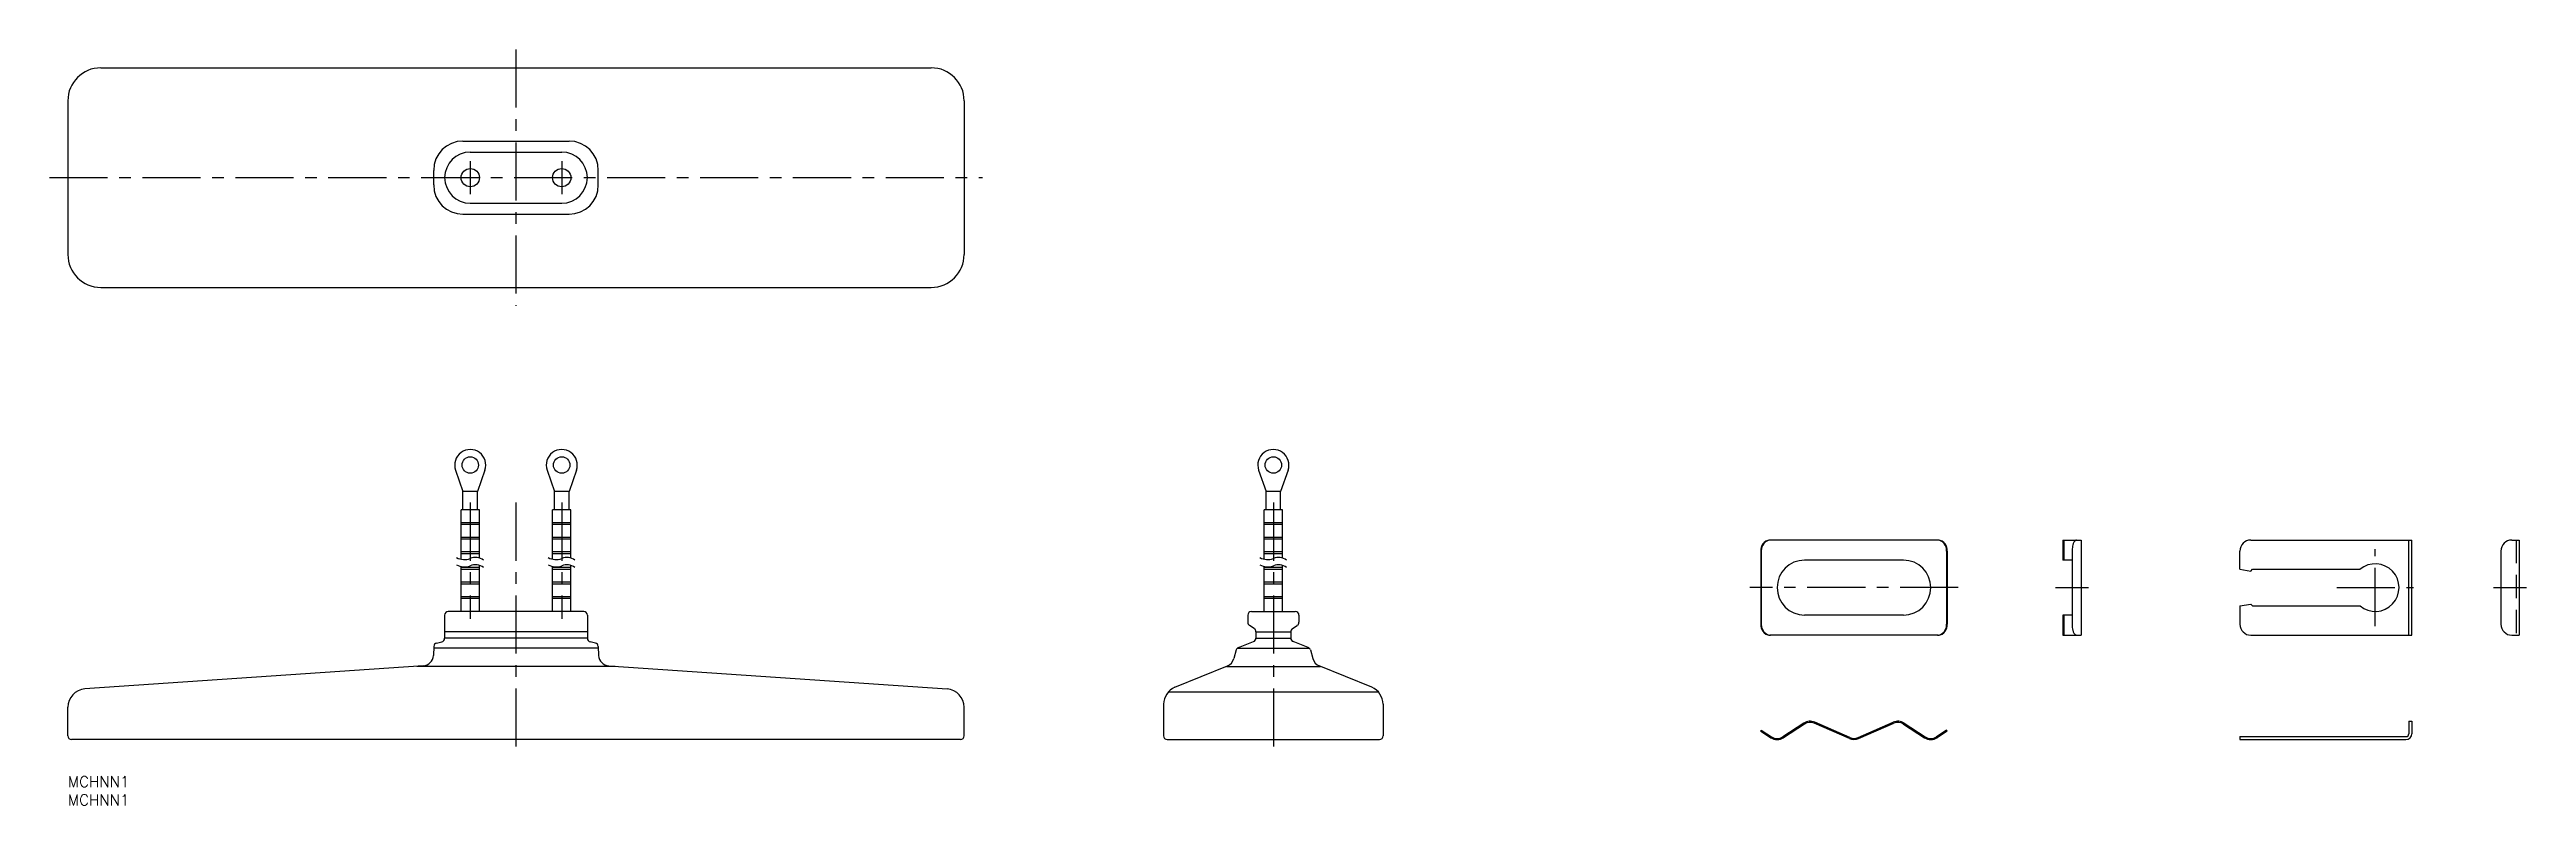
# Model space of a CAD drawing. Extents: x -97161 to 33928, y -63850 to 199.
# Drawn here: x -5 to 672, y -8 to 199 of the extents above; entities outside this region: 3.
import ezdxf

# ---------------------------------------------------------------- set-up
doc = ezdxf.new("R2010")
doc.units = 0
doc.header["$LTSCALE"] = 0.5
doc.linetypes.add('CENTER', pattern=[50.8, 31.75, -6.35, 6.35, -6.35])
doc.linetypes.add('DASHED', pattern=[19.05, 12.7, -6.35])
for name, color, linetype in [('MSM_CENTER', 1, 'CENTER'), ('MSM_CONTINUOUS', 7, 'CONTINUOUS'), ('MSM_DASHED', 4, 'DASHED'), ('MSM_NARROW', 5, 'CONTINUOUS'), ('MSM_PART_NUMBER', 7, 'CONTINUOUS')]:
    doc.layers.add(name, color=color, linetype=linetype)
doc.styles.get("Standard").update_dxf_attribs({"font": 'txt.shx', "height": 3, "bigfont": 'bigfont.shx'})

# ---------------------------------------------------------------- blocks, each defined once
blk = doc.blocks.new('*U39')
at = {"layer": 'MSM_PART_NUMBER'}
blk.add_text('MCHNN1', height=3, dxfattribs=at).set_placement((0, -3))
blk = doc.blocks.new('*U40')
at = {"layer": 'MSM_PART_NUMBER'}
blk.add_text('MCHNN1', height=3, dxfattribs=at).set_placement((0, -8))

msp = doc.modelspace()

# ---------------------------------------------------------------- linework, layer by layer
at = {"layer": 'MSM_CENTER'}
for p, q in [((122.5, 198.52), (122.5, 128.52)), ((-5, 163.52), (250, 163.52)), ((110, 168.02), (110, 159.02)), ((135, 168.02), (135, 159.02)), ((110, 74.75), (110, 43)), ((122.5, 74.75), (122.5, 6)), ((135, 74.75), (135, 43)), ((329.51, 74.75), (329.51, 6)), ((630.69, 41.01), (630.69, 62.01)), ((516.72, 51.51), (459.72, 51.51)), ((543.29, 51.51), (552.29, 51.51)), ((620.19, 51.51), (641.19, 51.51)), ((663.03, 51.51), (672.03, 51.51))]:
    msp.add_line(p, q, dxfattribs=at)
at = {"layer": 'MSM_CONTINUOUS'}
for p, q in [((9, 193.52), (236, 193.52)), ((0, 184.52), (0, 142.52)), ((245, 184.52), (245, 142.52)), ((108, 173.52), (137, 173.52)), ((110, 170.52), (135, 170.52)), ((100, 161.52), (100, 165.52)), ((145, 161.52), (145, 165.52)), ((110, 156.52), (135, 156.52)), ((108, 153.52), (137, 153.52)), ((9, 133.52), (236, 133.52)), ((105.98, 83.62), (108, 77.75)), ((114.02, 83.62), (112, 77.75)), ((130.98, 83.62), (133, 77.75)), ((139.02, 83.62), (137, 77.75)), ((325.49, 83.62), (327.51, 77.75)), ((333.53, 83.62), (331.51, 77.75)), ((108, 72.75), (108, 77.75)), ((112, 77.75), (108, 77.75)), ((112, 72.75), (112, 77.75)), ((133, 72.75), (133, 77.75)), ((137, 77.75), (133, 77.75)), ((137, 72.75), (137, 77.75)), ((327.51, 72.75), (327.51, 77.75)), ((331.51, 77.75), (327.51, 77.75)), ((331.51, 72.75), (331.51, 77.75)), ((112.5, 72.75), (107.5, 72.75)), ((107.5, 59.29), (107.5, 72.75)), ((112.5, 69.25), (107.5, 69.25)), ((112.5, 68.75), (107.5, 68.75)), ((112.5, 59.61), (112.5, 72.75)), ((137.5, 72.75), (132.5, 72.75)), ((132.5, 59.29), (132.5, 72.75)), ((137.5, 69.25), (132.5, 69.25)), ((137.5, 68.75), (132.5, 68.75)), ((137.5, 59.61), (137.5, 72.75)), ((332.01, 72.75), (327.01, 72.75)), ((327.01, 59.29), (327.01, 72.75)), ((332.01, 69.25), (327.01, 69.25)), ((332.01, 68.75), (327.01, 68.75)), ((332.01, 59.61), (332.01, 72.75)), ((112.5, 65.25), (107.5, 65.25)), ((112.5, 64.75), (107.5, 64.75)), ((112.5, 61.25), (107.5, 61.25)), ((137.5, 65.25), (132.5, 65.25)), ((137.5, 64.75), (132.5, 64.75)), ((137.5, 61.25), (132.5, 61.25)), ((332.01, 65.25), (327.01, 65.25)), ((332.01, 64.75), (327.01, 64.75)), ((332.01, 61.25), (327.01, 61.25)), ((462.72, 61.51), (462.72, 41.51)), ((462.88, 61.51), (462.88, 41.51)), ((511.2, 64.51), (465.23, 64.51)), ((513.55, 61.51), (513.55, 41.51)), ((513.72, 61.51), (513.72, 41.51)), ((545.29, 64.51), (550.29, 64.51)), ((545.29, 64.51), (545.29, 59.01)), ((547.84, 61.68), (547.84, 41.51)), ((550.29, 64.51), (550.29, 38.51)), ((593.69, 56.51), (593.69, 61.51)), ((596.69, 64.51), (640.69, 64.51)), ((639.89, 38.51), (639.89, 64.51)), ((640.69, 38.51), (640.69, 64.51)), ((665.03, 61.51), (665.03, 41.51)), ((668.03, 64.51), (670.03, 64.51)), ((670.03, 64.51), (670.03, 38.51)), ((112.5, 60.75), (107.5, 60.75)), ((107.5, 45), (107.5, 57.29)), ((112.5, 57), (107.5, 57)), ((112.5, 56.5), (107.5, 56.5)), ((112.5, 45), (112.5, 57.61)), ((137.5, 60.75), (132.5, 60.75)), ((132.5, 45), (132.5, 57.29)), ((137.5, 57), (132.5, 57)), ((137.5, 56.5), (132.5, 56.5)), ((137.5, 45), (137.5, 57.61)), ((332.01, 60.75), (327.01, 60.75)), ((327.01, 45), (327.01, 57.29)), ((332.01, 57), (327.01, 57)), ((332.01, 56.5), (327.01, 56.5)), ((332.01, 45), (332.01, 57.61)), ((501.72, 59.01), (474.72, 59.01)), ((547.84, 59.01), (545.29, 59.01)), ((593.69, 56.51), (596.69, 56.01)), ((596.69, 56.01), (597.19, 56.51)), ((597.19, 56.51), (626.53, 56.51)), ((112.5, 53), (107.5, 53)), ((112.5, 52.5), (107.5, 52.5)), ((112.5, 49), (107.5, 49)), ((112.5, 48.5), (107.5, 48.5)), ((137.5, 53), (132.5, 53)), ((137.5, 52.5), (132.5, 52.5)), ((137.5, 49), (132.5, 49)), ((137.5, 48.5), (132.5, 48.5)), ((332.01, 53), (327.01, 53)), ((332.01, 52.5), (327.01, 52.5)), ((332.01, 49), (327.01, 49)), ((332.01, 48.5), (327.01, 48.5)), ((103, 44), (103, 37.66)), ((141, 45), (104, 45)), ((142, 44), (142, 37.66)), ((322.51, 44), (322.51, 42.04)), ((324.31, 40.3), (322.95, 41.2)), ((323.51, 45), (335.51, 45)), ((334.7, 40.3), (336.06, 41.2)), ((336.51, 44), (336.51, 42.04)), ((501.72, 44.01), (474.72, 44.01)), ((547.84, 44.01), (545.29, 44.01)), ((545.29, 44.01), (545.29, 38.51)), ((593.69, 46.51), (596.69, 47.01)), ((593.69, 46.51), (593.69, 41.51)), ((596.69, 47.01), (597.19, 46.51)), ((597.19, 46.51), (626.53, 46.51)), ((100.02, 35.44), (99.91, 32.98)), ((145, 35), (100, 35)), ((100.8, 36.37), (102.22, 36.69)), ((142, 39.46), (103, 39.46)), ((142, 37.7), (103, 37.7)), ((144.2, 36.37), (142.78, 36.69)), ((144.98, 35.44), (145.09, 32.98)), ((319.38, 34.51), (318.72, 32.11)), ((319.68, 35), (339.34, 35)), ((319.98, 35.18), (324.12, 36.77)), ((324.76, 39.46), (334.26, 39.46)), ((324.76, 39.46), (324.76, 37.7)), ((324.76, 37.7), (334.26, 37.7)), ((334.26, 39.46), (334.26, 37.7)), ((339.04, 35.18), (334.9, 36.77)), ((339.64, 34.51), (340.3, 32.11)), ((511.2, 38.51), (465.23, 38.51)), ((545.29, 38.51), (550.29, 38.51)), ((596.69, 38.51), (640.69, 38.51)), ((668.03, 38.51), (670.03, 38.51)), ((97.12, 30.12), (4.66, 23.82)), ((149.65, 30), (95.35, 30)), ((147.88, 30.12), (240.34, 23.82)), ((302.62, 24.27), (316.96, 30.12)), ((316.66, 30), (342.36, 30)), ((356.4, 24.27), (342.06, 30.12)), ((300.81, 23), (358.21, 23)), ((0, 11), (0, 18.83)), ((245, 11), (245, 18.95)), ((299.51, 19.64), (299.51, 11)), ((359.51, 19.64), (359.51, 11)), ((474.5, 14.49), (468.77, 10.76)), ((474.66, 14.24), (468.94, 10.51)), ((486.96, 10.26), (477.36, 14.46)), ((487.08, 10.54), (477.48, 14.74)), ((489.36, 10.54), (498.96, 14.74)), ((489.48, 10.26), (499.08, 14.46)), ((501.77, 14.24), (507.5, 10.51)), ((501.94, 14.49), (507.66, 10.76)), ((639.89, 15), (640.69, 15)), ((639.89, 15), (639.89, 11.6)), ((640.69, 15), (640.69, 11.6)), ((244, 10), (1, 10)), ((300.51, 10), (358.51, 10)), ((462.72, 12.32), (462.88, 12.57)), ((462.72, 12.32), (465.5, 10.51)), ((462.88, 12.57), (465.66, 10.76)), ((513.55, 12.57), (510.77, 10.76)), ((513.72, 12.32), (510.94, 10.51)), ((513.72, 12.32), (513.55, 12.57)), ((593.69, 10.8), (639.09, 10.8)), ((593.69, 10.8), (593.69, 10)), ((593.69, 10), (639.09, 10))]:
    msp.add_line(p, q, dxfattribs=at)
at = {"layer": 'MSM_CONTINUOUS', "color": 6}
for p, q in [((33928.09, -22238.29), (33928.09, -22238.29)), ((-97160.56, -63850.03), (-97160.56, -63850.03)), ((-97160.56, -63850.03), (-97160.56, -63850.03))]:
    msp.add_line(p, q, dxfattribs=at)
at = {"layer": 'MSM_CONTINUOUS'}
for centre, radius in [((110, 163.52), 2.5), ((135, 163.52), 2.5), ((110, 85), 2.25), ((135, 85), 2.25), ((329.51, 85), 2.25)]:
    msp.add_circle(centre, radius, dxfattribs=at)
for centre, radius, start, end in [((9, 184.52), 9, 90, 180), ((236, 184.52), 9, 0, 90), ((108, 165.52), 8, 90, 180), ((110, 163.52), 7, 90, 270), ((135, 163.52), 7, 270, 90), ((137, 165.52), 8, 0, 90), ((108, 161.52), 8, 180, 270), ((137, 161.52), 8, 270, 0), ((9, 142.52), 9, 180, 270), ((236, 142.52), 9, 270, 0), ((110, 85), 4.25, 341, 199), ((135, 85), 4.25, 341, 199), ((329.51, 85), 4.25, 341, 199), ((466.29, 61.47), 3.57, 146.64547, 179.42562), ((466.41, 61.51), 3.53, 163.1392, 180.03654), ((465.91, 61.66), 3, 117.12179, 162.9522), ((465.34, 62.05), 2.46, 92.51847, 145.66977), ((465.4, 62.36), 2.15, 90.11307, 113.65324), ((511.04, 62.36), 2.15, 66.34676, 89.88693), ((511.1, 62.05), 2.46, 34.33023, 87.48153), ((510.53, 61.66), 3, 17.0478, 62.87821), ((510.15, 61.47), 3.57, 0.57438, 33.35453), ((510.02, 61.51), 3.53, 359.96346, 16.8608), ((555.41, 61.47), 7.57, 166.58807, 178.42347), ((552.06, 62.04), 4.19, 152.71819, 163.55375), ((549.26, 63.5), 1.02, 100.72339, 153.68432), ((596.69, 61.51), 3, 90, 180), ((668.03, 61.51), 3, 90, 180), ((474.72, 51.51), 7.5, 90, 270), ((501.72, 51.51), 7.5, 270, 90), ((630.69, 51.51), 6.5, 230.28486, 129.71514), ((104, 44), 1, 90, 180), ((141, 44), 1, 0, 90), ((323.51, 44), 1, 90, 180), ((323.51, 42.04), 1, 180, 236.3), ((335.51, 44), 1, 0, 90), ((335.51, 42.04), 1, 303.7, 0), ((466.29, 41.55), 3.57, 180.57438, 213.35453), ((466.41, 41.51), 3.53, 179.96346, 196.8608), ((510.15, 41.55), 3.57, 326.64547, 359.42562), ((510.02, 41.51), 3.53, 343.1392, 0.03654), ((555.17, 41.51), 7.33, 180.00992, 193.53403), ((596.69, 41.51), 3, 180, 270), ((668.03, 41.51), 3, 180, 270), ((101.02, 35.39), 1, 102.7, 177.5), ((102, 37.66), 1, 282.7, 0), ((143, 37.66), 1, 180, 257.3), ((143.98, 35.39), 1, 2.5, 77.3), ((320.34, 34.25), 1, 111, 164.7), ((323.76, 37.7), 1, 291, 0), ((323.76, 39.46), 1, 0, 56.3), ((335.26, 39.46), 1, 123.7, 180), ((335.26, 37.7), 1, 180, 249), ((338.68, 34.25), 1, 15.3, 69), ((465.91, 41.37), 3, 197.0478, 242.87821), ((465.34, 40.97), 2.46, 214.33023, 267.48153), ((465.4, 40.66), 2.15, 246.34676, 269.88693), ((511.04, 40.66), 2.15, 270.11307, 293.65324), ((511.1, 40.97), 2.46, 272.51847, 325.66977), ((510.53, 41.37), 3, 297.12179, 342.9522), ((552.06, 40.98), 4.19, 196.44625, 207.28181), ((549.26, 39.52), 1.02, 206.31568, 259.27661), ((96.91, 33.11), 3, 273.9, 357.5), ((148.09, 33.11), 3, 182.5, 266.1), ((315.82, 32.9), 3, 292.2, 344.7), ((343.19, 32.9), 3, 195.3, 247.8), ((5, 18.83), 5, 93.9, 180), ((240, 18.83), 5, 0, 86.1), ((304.51, 19.64), 5, 112.2, 180), ((354.51, 19.64), 5, 0, 67.8), ((476.22, 11.85), 3.15, 66.37517, 123.06685), ((476.22, 11.85), 2.85, 66.37517, 123.06685), ((500.22, 11.85), 3.15, 56.93315, 113.62483), ((500.22, 11.85), 2.85, 56.93315, 113.62483), ((1, 11), 1, 180, 270), ((244, 11), 1, 270, 0), ((300.51, 11), 1, 180, 270), ((358.51, 11), 1, 270, 0), ((467.22, 13.15), 3.15, 236.93315, 303.06685), ((467.22, 13.15), 2.85, 236.93315, 303.06685), ((488.22, 13.15), 3.15, 246.37517, 293.62483), ((488.22, 13.15), 2.85, 246.37517, 293.62483), ((509.22, 13.15), 3.15, 236.93315, 303.06685), ((509.22, 13.15), 2.85, 236.93315, 303.06685), ((639.09, 11.6), 1.6, 270, 0), ((639.09, 11.6), 0.8, 270, 0)]:
    msp.add_arc(centre, radius, start, end, dxfattribs=at)
at = {"layer": 'MSM_DASHED'}
for p, q in [((545.59, 64.51), (545.59, 59.01)), ((669.23, 64.51), (669.23, 38.51)), ((545.59, 44.01), (545.59, 38.51))]:
    msp.add_line(p, q, dxfattribs=at)
at = {"layer": 'MSM_NARROW'}
for centre, radius, start, end in [((108.45, 64.04), 4.85, 243.36362, 288.62146), ((108.45, 62.04), 4.85, 243.36362, 288.62146), ((111.45, 56.38), 3.4, 50.27459, 115.29426), ((111.45, 54.38), 3.4, 50.27459, 115.29426), ((133.45, 64.04), 4.85, 243.36362, 288.62146), ((133.45, 62.04), 4.85, 243.36362, 288.62146), ((136.45, 56.38), 3.4, 50.27459, 115.29426), ((136.45, 54.38), 3.4, 50.27459, 115.29426), ((327.96, 64.04), 4.85, 243.36362, 288.62146), ((327.96, 62.04), 4.85, 243.36362, 288.62146), ((330.96, 56.38), 3.4, 50.27459, 115.29426), ((330.96, 54.38), 3.4, 50.27459, 115.29426)]:
    msp.add_arc(centre, radius, start, end, dxfattribs=at)

# ---------------------------------------------------------------- block references
at = {"layer": 'MSM_CONTINUOUS'}
for name in ['*U39', '*U40']:
    msp.add_blockref(name, (0, 0), dxfattribs=at)

doc.saveas('drawing.dxf')
